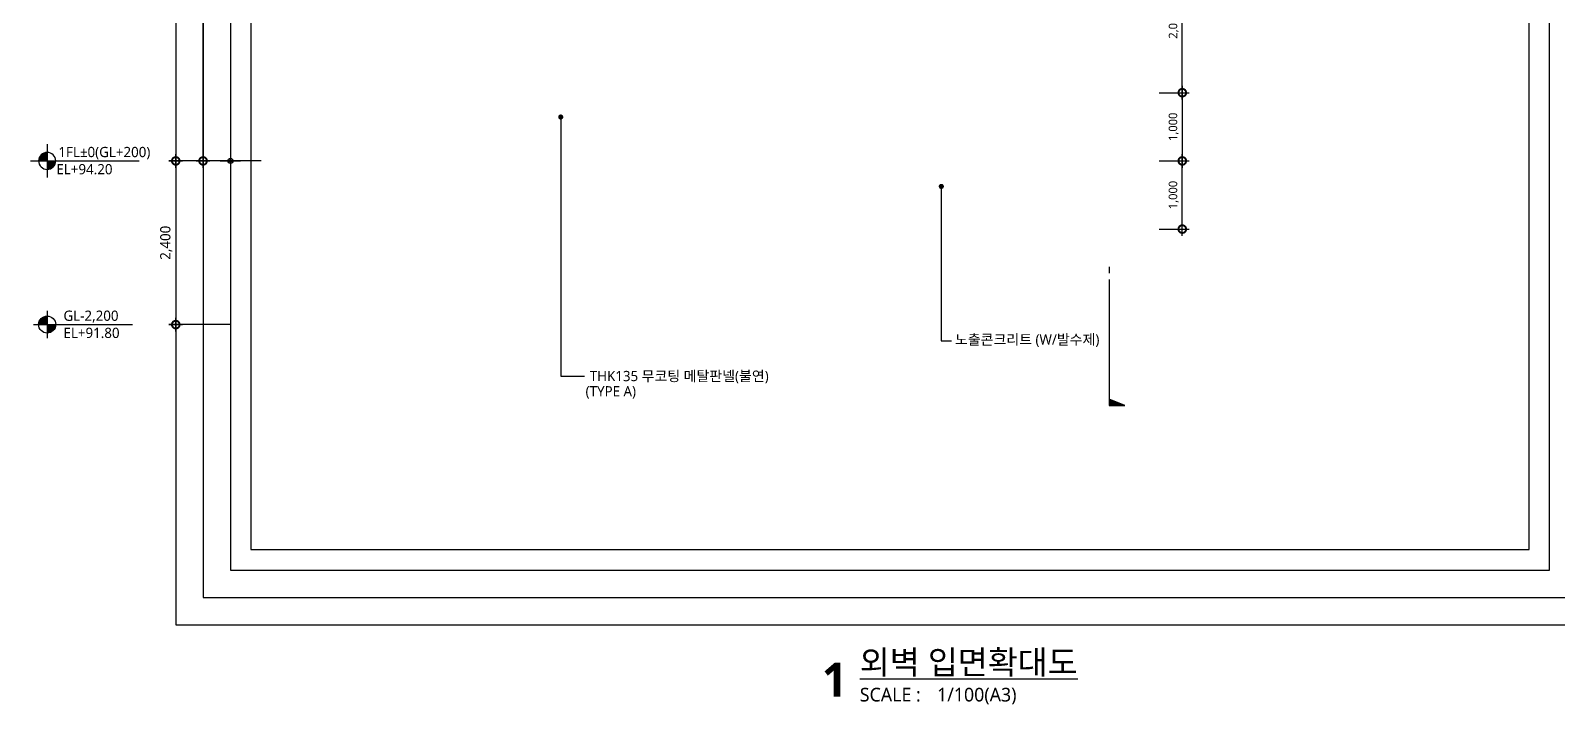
# Model space of a CAD drawing. Header units: millimetres. Extents: x 2568 to 292571, y 1285 to 27671.
# Drawn here: x 44618 to 66994, y 1285 to 11167 of the extents above; entities that cross this region are included whole.
import ezdxf
from ezdxf import colors
from ezdxf.entities.mleader import LeaderData, LeaderLine
from ezdxf.enums import TextEntityAlignment as Align
from ezdxf.math import Vec2, Vec3

# ---------------------------------------------------------------- set-up
doc = ezdxf.new("R2010")
doc.units = ezdxf.units.MM
doc.header["$LTSCALE"] = 200
doc.layers.get('DEFPOINTS').update_dxf_attribs({"color": 137})
for name, color, linetype in [('A-dim', 7, 'Continuous'), ('A-dims', 7, 'Continuous'), ('DIM-INT', 7, 'Continuous'), ('SYM', 6, 'Continuous'), ('SYM-LEAD', 6, 'Continuous'), ('SYM-LEVEL', 7, 'Continuous'), ('TAG', 6, 'Continuous'), ('TEXT', 3, 'Continuous')]:
    doc.layers.add(name, color=color, linetype=linetype)
doc.layers.add('NOPLOT', color=191, linetype='Continuous', plot=False)
doc.styles.add('$0$스타일1', font='malgun.ttf')
doc.styles.add('ARIAL', font='malgun.ttf')
doc.styles.add('T1', font='malgun.ttf')
doc.styles.add('TEXT', font='malgun.ttf')
doc.styles.add('XR-sec$0$스타일1', font='malgun.ttf')
doc.styles.add('맑은고딕', font='malgun.ttf')
doc.styles.add('스타일1', font='malgun.ttf')
doc.styles.add('스타일2', font='malgunbd.ttf')
doc.dimstyles.new('CJA', dxfattribs={"dimscale": 300, "dimtxt": 2.7, "dimasz": 1, "dimexe": 2, "dimexo": 3, "dimgap": 1, "dimtad": 1, "dimdec": 0, "dimzin": 1, "dimdsep": 46, "dimlunit": 6, "dimtxsty": '$0$스타일1', "dimblk": 'CJDOT', "dimcen": 0.09, "dimdle": 1, "dimclrd": 256, "dimclre": 256, "dimclrt": 3, "dimadec": 0, "dimazin": 0, "dimtfac": 1, "dimtdec": 0, "dimtix": 1, "dimtmove": 2, "dimatfit": 3, "dimldrblk": 'CJDOT', "dimfxl": 1, "dimtolj": 1, "dimtzin": 1, "dimarcsym": 0})
doc.dimstyles.new('DIM-QD 1', dxfattribs={"dimtxt": 3, "dimasz": 1.5, "dimexe": 1, "dimexo": 0, "dimgap": 1, "dimtad": 1, "dimdec": 3, "dimdsep": 46, "dimlunit": 6, "dimtxsty": '스타일1', "dimblk1": 'ARCHTICK', "dimblk2": 'ARCHTICK', "dimsah": 1, "dimcen": 0, "dimclrd": 256, "dimclre": 256, "dimclrt": 3, "dimazin": 2, "dimtfac": 1, "dimtdec": 3, "dimtix": 1, "dimtmove": 2, "dimatfit": 3, "dimldrblk": 'ARCHTICK', "dimfxl": 1, "dimtolj": 1, "dimtzin": 0, "dimarcsym": 0})
doc.dimstyles.new('GAUN-50', dxfattribs={"dimscale": 50, "dimtxt": 3, "dimasz": 1, "dimexe": 2, "dimexo": 3, "dimgap": 1, "dimtad": 1, "dimdec": 0, "dimzin": 1, "dimdsep": 46, "dimlunit": 6, "dimtxsty": '스타일1', "dimblk": 'GAUN-DOT', "dimcen": -2, "dimdle": 2, "dimclrd": 256, "dimclre": 256, "dimclrt": 3, "dimadec": 0, "dimazin": 0, "dimtfac": 1, "dimtdec": 0, "dimtix": 1, "dimtmove": 2, "dimatfit": 3, "dimldrblk": 'DOTSMALL', "dimfxl": 1, "dimtolj": 1, "dimtzin": 1, "dimarcsym": 0})
doc.dimstyles.new('HDA-P(N100)', dxfattribs={"dimscale": 50, "dimtxt": 3, "dimasz": 1, "dimexe": 2, "dimexo": 2, "dimgap": 1, "dimtad": 1, "dimdec": 0, "dimzin": 1, "dimdsep": 46, "dimlunit": 6, "dimtxsty": 'T1', "dimblk": 'Z_DOT', "dimcen": 1, "dimclrd": 256, "dimclrt": 3, "dimadec": 0, "dimazin": 0, "dimtfac": 1, "dimtdec": 0, "dimtix": 1, "dimtmove": 2, "dimatfit": 3, "dimldrblk": 'DOT', "dimfxl": 1, "dimtolj": 1, "dimtzin": 1, "dimarcsym": 0})

# ---------------------------------------------------------------- blocks, each defined once
blk = doc.blocks.new('GAUN-DOT')
at = {"linetype": 'ByBlock'}
for p, q in [((2, 0), (-2, 0)), ((0, -2), (0, 2))]:
    blk.add_line(p, q, dxfattribs=at)
at = {"const_width": 2.25}
blk.add_lwpolyline([(0, 0.28125, 1), (0, -0.28125, 1)], format="xyb", close=True, dxfattribs=at)
blk = doc.blocks.new('*D53')
at = {"layer": 'A-dim', "lineweight": -2, "transparency": 16777216}
for p, q in [((47946, 20355), (46646, 20355)), ((46746, 20305), (46746, 9305)), ((47946, 9255), (46646, 9255))]:
    blk.add_line(p, q, dxfattribs=at)
at = {"layer": 'DEFPOINTS', "color": 0, "transparency": 16777216}
for p in [(48096, 20355), (46746, 9255), (48096, 9255)]:
    blk.add_point(p, dxfattribs=at)
at = {"layer": 'A-dim', "lineweight": -2, "transparency": 16777216, "xscale": 50, "yscale": 50, "zscale": 50}
for p, rotation in [((46746, 20355), 90), ((46746, 9255), 270)]:
    blk.add_blockref('GAUN-DOT', p, dxfattribs=dict(at, rotation=rotation))
at = {"layer": 'A-dim', "color": 3, "transparency": 16777216, "insert": (46605, 14805), "char_height": 150, "attachment_point": 5, "rotation": 90, "style": '스타일1'}
blk.add_mtext('\\A1;11,100', dxfattribs=at)
blk = doc.blocks.new('_DotSmall')
at = {"color": 0, "linetype": 'ByBlock', "const_width": 0.5}
blk.add_lwpolyline([(-0.0625, 0, 1), (0.0625, 0, 1)], format="xyb", close=True, dxfattribs=at)
blk = doc.blocks.new('Z_DOT')
at = {"layer": 'A-dims', "color": 0}
for p, q in [((-3, 0), (3, 0)), ((0, -3), (0, 3))]:
    blk.add_line(p, q, dxfattribs=at)
for radius in [0.75, 0.375]:
    blk.add_circle((0, 0), radius, dxfattribs=at)
blk = doc.blocks.new('*D54')
at = {"layer": 'A-dim', "color": 0, "lineweight": -2, "transparency": 16777216}
for p, q in [((47996, 14755), (47446, 14755)), ((47996, 9255), (47446, 9255))]:
    blk.add_line(p, q, dxfattribs=at)
at = {"layer": 'A-dim', "lineweight": -2, "transparency": 16777216}
blk.add_line((47546, 14705), (47546, 9305), dxfattribs=at)
at = {"layer": 'DEFPOINTS', "color": 0, "transparency": 16777216}
for p in [(48096, 14755), (47546, 9255), (48096, 9255)]:
    blk.add_point(p, dxfattribs=at)
at = {"layer": 'A-dim', "lineweight": -2, "transparency": 16777216, "xscale": 50, "yscale": 50, "zscale": 50}
for p, rotation in [((47546, 14755), 90), ((47546, 9255), 270)]:
    blk.add_blockref('Z_DOT', p, dxfattribs=dict(at, rotation=rotation))
at = {"layer": 'A-dim', "color": 3, "transparency": 16777216, "insert": (47405, 12005), "char_height": 150, "attachment_point": 5, "rotation": 90, "style": 'T1'}
blk.add_mtext('\\A1;5,500', dxfattribs=at)
blk = doc.blocks.new('_DOT')
at = {"color": 0, "linetype": 'ByBlock'}
blk.add_line((-0.5, 0), (-1, 0), dxfattribs=at)
at = {"color": 0, "linetype": 'ByBlock', "const_width": 0.5}
blk.add_lwpolyline([(-0.25, 0, 1), (0.25, 0, 1)], format="xyb", close=True, dxfattribs=at)
blk = doc.blocks.new('*D55')
at = {"layer": 'A-dim', "lineweight": -2, "transparency": 16777216}
for p, q in [((47546, 9255), (46646, 9255)), ((46746, 9205), (46746, 6905)), ((47546, 6855), (46646, 6855))]:
    blk.add_line(p, q, dxfattribs=at)
at = {"layer": 'DEFPOINTS', "color": 0, "transparency": 16777216}
for p in [(47696, 9255), (46746, 6855), (47696, 6855)]:
    blk.add_point(p, dxfattribs=at)
at = {"layer": 'A-dim', "lineweight": -2, "transparency": 16777216, "xscale": 50, "yscale": 50, "zscale": 50}
for p, rotation in [((46746, 9255), 90), ((46746, 6855), 270)]:
    blk.add_blockref('GAUN-DOT', p, dxfattribs=dict(at, rotation=rotation))
at = {"layer": 'A-dim', "color": 3, "transparency": 16777216, "insert": (46606, 8055), "char_height": 150, "attachment_point": 5, "rotation": 90, "style": '스타일1'}
blk.add_mtext('\\A1;2,400', dxfattribs=at)
blk = doc.blocks.new('*D56')
at = {"layer": 'A-dim', "lineweight": -2, "transparency": 16777216}
for p, q in [((47946, 19255), (47046, 19255)), ((47146, 9305), (47146, 19205)), ((47946, 9255), (47046, 9255))]:
    blk.add_line(p, q, dxfattribs=at)
at = {"layer": 'DEFPOINTS', "color": 0, "transparency": 16777216}
for p in [(47146, 19255), (48096, 19255), (48096, 9255)]:
    blk.add_point(p, dxfattribs=at)
at = {"layer": 'A-dim', "lineweight": -2, "transparency": 16777216, "xscale": 50, "yscale": 50, "zscale": 50}
for p, rotation in [((47146, 19255), 90), ((47146, 9255), 270)]:
    blk.add_blockref('GAUN-DOT', p, dxfattribs=dict(at, rotation=rotation))
at = {"layer": 'A-dim', "color": 3, "transparency": 16777216, "insert": (47005, 14255), "char_height": 150, "attachment_point": 5, "rotation": 90, "style": '스타일1'}
blk.add_mtext('\\A1;10,000', dxfattribs=at)
blk = doc.blocks.new('dwgtitle')
at = {"layer": 'SYM', "color": 3, "style": '스타일1'}
blk.add_text('SCALE :', height=4, dxfattribs=at).set_placement((12.25, -1.4))
for tag, p, height in [('%%UTITLE', (12.25, 6.59), 7), ('1/100', (34.89, -1.4), 4)]:
    blk.add_attdef(tag, p, '', height=height, dxfattribs=at)
at = {"layer": 'SYM', "color": 6, "style": '스타일2'}
blk.add_attdef('A', text='', height=10, dxfattribs=at).set_placement((4.89, 5), align=Align.MIDDLE)
blk = doc.blocks.new('*U13')
at = {"linetype": 'ByBlock', "lineweight": -2}
h = blk.add_hatch(color=0, dxfattribs=at)
h.paths.add_polyline_path([(0, 300, 0.198912), (-212, 212), (0, 424)])
h.paths.add_polyline_path([(-212, -212), (-424, 0), (-212, 212, 0.414214)])
h.paths.add_polyline_path([(-212, -212, 0.198912), (0, -300), (0, -424)])
blk.add_hatch(color=0, dxfattribs=at).paths.add_polyline_path([(-250, -18545), (0, -18445), (0, -18545)])
at = {"color": 0, "linetype": 'ByBlock', "lineweight": -2}
blk.add_lwpolyline([(0, 300, 1), (0, -300, 1), (0, 300), (0, 424), (-424, 0), (0, -424), (0, -300), (0, -424)], format="xyb", dxfattribs=at)
for points in [[(0, -300), (0, -972)], [(0, -1072), (0, -1172)], [(0, -16329), (0, -16429)], [(0, -16529), (0, -18545), (-250, -18545), (0, -18445)]]:
    blk.add_lwpolyline(points, dxfattribs=at)
at = {"color": 6, "style": 'TEXT', "width": 0.9}
blk.add_attdef('상세번호', text='', height=225, dxfattribs=at).set_placement((0, 0), align=Align.MIDDLE_CENTER)
blk = doc.blocks.new('XR-sec$0$LEVEL1')
at = {"layer": 'SYM-LEVEL'}
h = blk.add_hatch(color=6, dxfattribs=at)
edge = h.paths.add_edge_path()
edge.add_ellipse((4.87, 0), major_axis=(1.77, 1.77), ratio=1, start_angle=405, end_angle=495)
edge.add_line((2.37, 0), (4.87, 0))
edge.add_line((4.87, 0), (4.87, 2.5))
edge = h.paths.add_edge_path()
edge.add_ellipse((4.87, 0), major_axis=(1.77, 1.77), ratio=1, start_angle=225, end_angle=315)
edge.add_line((7.37, 0), (4.87, 0))
edge.add_line((4.87, 0), (4.87, -2.5))
at = {"layer": 'SYM-LEVEL', "color": 6}
for p, q in [((4.87, 4.87), (4.87, -4.87)), ((0, 0), (9.74, 0)), ((9.07, 0), (31.8, 0))]:
    blk.add_line(p, q, dxfattribs=at)
blk.add_ellipse((4.87, 0), major_axis=(1.77, 1.77), ratio=1, start_param=5.497787, end_param=11.780972, dxfattribs=at)
at = {"layer": 'SYM-LEVEL', "color": 3, "style": 'XR-sec$0$스타일1'}
for tag, p in [('1층-바닥마감', (8.16, 1.11)), ('EL-+100', (8.16, -3.93))]:
    blk.add_attdef(tag, p, '', height=3, dxfattribs=at)
blk = doc.blocks.new('level-p&e')
at = {"layer": 'TAG', "ltscale": 0.2}
h = blk.add_hatch(color=256, dxfattribs=at)
h.paths.add_polyline_path([(0, 2.5, 0.414214), (-2.5, 0), (0, 0)])
h.paths.add_polyline_path([(2.5, 0), (0, 0), (0, -2.5, 0.414214)])
at = {"layer": 'TAG'}
for p, q in [((-4, 0), (25, 0)), ((0, 4), (0, -4))]:
    blk.add_line(p, q, dxfattribs=at)
at = {"layer": 'TAG', "ltscale": 0.2}
blk.add_circle((0, 0), 2.5, dxfattribs=at)
at = {"layer": 'TAG', "color": 3, "style": 'ARIAL'}
for tag, p in [('1층바닥마감', (4.78, 1.11)), ('EL±0', (4.78, -3.93))]:
    blk.add_attdef(tag, p, '', height=3, dxfattribs=at)
blk = doc.blocks.new('*D127')
at = {"layer": 'DEFPOINTS', "color": 0, "transparency": 16777216}
for p in [(61006, 12255), (61496, 12255), (61006, 10255)]:
    blk.add_point(p, dxfattribs=at)
at = {"layer": 'DIM-INT', "color": 7, "lineweight": -2, "transparency": 16777216}
for p, q in [((61496, 10155), (61496, 12355)), ((61156, 12255), (61596, 12255)), ((61156, 10255), (61596, 10255))]:
    blk.add_line(p, q, dxfattribs=at)
at = {"layer": 'DIM-INT', "color": 7, "lineweight": -2, "transparency": 16777216, "xscale": 225, "yscale": 225, "zscale": 225}
for p, rotation in [((61496, 12255), 90), ((61496, 10255), 270)]:
    blk.add_blockref('_DotSmall', p, dxfattribs=dict(at, rotation=rotation))
at = {"layer": 'DIM-INT', "color": 3, "transparency": 16777216, "insert": (61371, 11255), "char_height": 125, "attachment_point": 5, "rotation": 90, "style": '스타일1'}
blk.add_mtext('\\A1;2,000', dxfattribs=at)
blk = doc.blocks.new('CJDOT')
blk.add_line((-2, 0), (2, 0))
at = {"const_width": 0.5}
blk.add_lwpolyline([(-0.25, 0, 1), (0.25, 0, 1)], format="xyb", close=True, dxfattribs=at)
blk = doc.blocks.new('*D128')
at = {"layer": 'DEFPOINTS', "color": 0, "transparency": 16777216}
for p in [(61006, 10255), (61006, 9255), (61496, 9255)]:
    blk.add_point(p, dxfattribs=at)
at = {"layer": 'DIM-INT', "color": 7, "lineweight": -2, "transparency": 16777216}
for p, q in [((61496, 10355), (61496, 9155)), ((61156, 10255), (61596, 10255)), ((61156, 9255), (61596, 9255))]:
    blk.add_line(p, q, dxfattribs=at)
at = {"layer": 'DIM-INT', "color": 7, "lineweight": -2, "transparency": 16777216, "xscale": 225, "yscale": 225, "zscale": 225}
for p, rotation in [((61496, 10255), 90), ((61496, 9255), 270)]:
    blk.add_blockref('_DotSmall', p, dxfattribs=dict(at, rotation=rotation))
at = {"layer": 'DIM-INT', "color": 3, "transparency": 16777216, "insert": (61370, 9755), "char_height": 125, "attachment_point": 5, "rotation": 90, "style": '스타일1'}
blk.add_mtext('\\A1;1,000', dxfattribs=at)
blk = doc.blocks.new('*D129')
at = {"layer": 'DEFPOINTS', "color": 0, "transparency": 16777216}
for p in [(61006, 9255), (61496, 9255), (61006, 8255)]:
    blk.add_point(p, dxfattribs=at)
at = {"layer": 'DIM-INT', "color": 7, "lineweight": -2, "transparency": 16777216}
for p, q in [((61156, 9255), (61596, 9255)), ((61496, 8155), (61496, 9355)), ((61156, 8255), (61596, 8255))]:
    blk.add_line(p, q, dxfattribs=at)
at = {"layer": 'DIM-INT', "color": 7, "lineweight": -2, "transparency": 16777216, "xscale": 225, "yscale": 225, "zscale": 225}
for p, rotation in [((61496, 9255), 90), ((61496, 8255), 270)]:
    blk.add_blockref('_DotSmall', p, dxfattribs=dict(at, rotation=rotation))
at = {"layer": 'DIM-INT', "color": 3, "transparency": 16777216, "insert": (61370, 8755), "char_height": 125, "attachment_point": 5, "rotation": 90, "style": '스타일1'}
blk.add_mtext('\\A1;1,000', dxfattribs=at)
blk = doc.blocks.new('_ARCHTICK')
at = {"color": 0, "linetype": 'ByBlock', "const_width": 0.15}
blk.add_lwpolyline([(-0.5, -0.5), (0.5, 0.5)], dxfattribs=at)

msp = doc.modelspace()

# ---------------------------------------------------------------- linework, layer by layer
at = {"layer": 'NOPLOT'}
for points in [[(46745.6, 2455.2), (67679, 2455.2), (67679, 26696.5), (46745.6, 26696.5)], [(47145.6, 2855.2), (67279, 2855.2), (67279, 26296.5), (47145.6, 26296.5)], [(47545.6, 3255.2), (66879, 3255.2), (66879, 25896.5), (47545.6, 25896.5)], [(47845.6, 3555.2), (66579, 3555.2), (66579, 25596.5), (47845.6, 25596.5)]]:
    msp.add_lwpolyline(points, close=True, dxfattribs=at)

# ---------------------------------------------------------------- block references
at = {"layer": 'SYM', "xscale": 50, "yscale": 50, "zscale": 50}
msp.add_blockref('dwgtitle', (56157.5, 1399.3), dxfattribs=at).add_auto_attribs({'%%UTITLE': '%%u외벽 입면확대도', '1/100': '1/100(A3)', 'A': '1'})
at = {"layer": 'SYM-LEVEL'}
ref = msp.add_blockref('XR-sec$0$LEVEL1', (44617.7, 9255.2), dxfattribs=dict(at, xscale=50, yscale=50, zscale=50))
ref.add_attrib('EL-+100', 'EL+94.20', (44996.9, 9058.8), dxfattribs={"color": 3, "height": 150, "style": 'XR-sec$0$스타일1'})
ref.add_attrib('1층-바닥마감', '1FL%%P0(GL+200)', (45025.6, 9310.4), dxfattribs={"color": 3, "height": 150, "style": 'XR-sec$0$스타일1'})
at = {"layer": 'TAG'}
ref = msp.add_blockref('*U13', (60425.8, 22667.8), dxfattribs=dict(at, xscale=-0.916666666670472, yscale=0.916666666670472, zscale=0.916666666670472))
ref.add_attrib('상세번호', '2', dxfattribs={"layer": '0', "color": 6, "height": 206.3, "style": 'TEXT', "width": 0.9}).set_placement((60428.8, 22667.8), align=Align.MIDDLE_CENTER)
ref = msp.add_blockref('level-p&e', (44861.3, 6855.2), dxfattribs=dict(at, xscale=50, yscale=50, zscale=50))
ref.add_attrib('EL±0', 'EL+91.80', (45100.2, 6658.8), dxfattribs={"color": 3, "height": 150, "style": '맑은고딕'})
ref.add_attrib('1층바닥마감', 'GL-2,200', (45100.2, 6910.4), dxfattribs={"color": 3, "height": 150, "style": '맑은고딕'})

# ---------------------------------------------------------------- texts
at = {"layer": 'TEXT', "color": 3, "style": '스타일1'}
for s, p in [('THK135 무코팅 메탈판넬(불연)', (52812.6, 6026)), ('(TYPE A)', (52751.7, 5802.5))]:
    msp.add_text(s, height=150, dxfattribs=at).set_placement(p)

# ---------------------------------------------------------------- dimensions: what is measured, and where the dimension line sits
at = {"layer": 'A-dim'}
for base, p1, p2, angle, dimstyle, picture, middle in [((46745.6, 9255.2), (48095.6, 20355.2), (48095.6, 9255.2), 270, 'GAUN-50', '*D53', (46605.1, 14805.2)), ((47145.6, 19255.2), (48095.6, 9255.2), (48095.6, 19255.2), 90, 'GAUN-50', '*D56', (47005.1, 14255.2)), ((47545.6, 9255.2), (48095.6, 14755.2), (48095.6, 9255.2), 270, 'HDA-P(N100)', '*D54', (47405.5, 12005.2)), ((46745.6, 6855.2), (47695.6, 9255.2), (47695.6, 6855.2), 270, 'GAUN-50', '*D55', (46605.5, 8055.2))]:
    dim = msp.add_linear_dim(base=base, p1=p1, p2=p2, angle=angle, dimstyle=dimstyle, dxfattribs=at)
    dim.commit()
    dim.dimension.update_dxf_attribs({"geometry": picture, "text_midpoint": middle})
at = {"layer": 'DIM-INT'}
for base, p1, p2, angle, picture, middle in [((61495.7, 12255.2), (61006.1, 10255.2), (61006.1, 12255.2), 90, '*D127', (61370.7, 11255.2)), ((61495.7, 9255.2), (61006.1, 10255.2), (61006.1, 9255.2), 270, '*D128', (61370.3, 9755.2)), ((61495.7, 9255.2), (61006.1, 8255.2), (61006.1, 9255.2), 90, '*D129', (61370.3, 8755.2))]:
    dim = msp.add_linear_dim(base=base, p1=p1, p2=p2, angle=angle, dimstyle='CJA', override={"dimscale": 50, "dimtxt": 2.5, "dimasz": 4.5, "dimtxsty": '스타일1', "dimblk1": 'DotSmall', "dimblk2": 'DotSmall', "dimsah": 1, "dimdle": 2, "dimclrd": 7, "dimclre": 7}, dxfattribs=at)
    dim.commit()
    dim.dimension.update_dxf_attribs({"geometry": picture, "text_midpoint": middle})

# ---------------------------------------------------------------- leaders
at = {"layer": 'SYM-LEAD'}
msp.add_leader([(52387.6, 9898.6), (52387.6, 6098.6), (52737.6, 6098.6)], dimstyle='DIM-QD 1', override={"dimscale": 50, "dimasz": 1.5, "dimtad": 0, "dimclrd": 6, "dimldrblk": 'DOT'}, dxfattribs=at)
at = {"layer": 'TAG', "color": 3}
ml = msp.add_multileader_mtext('Standard', dxfattribs=at)
ml.set_content('노출콘크리트 (W/발수제)', color=3, style='맑은고딕')
ml.set_leader_properties(color=6)
ml.set_arrow_properties(name='DOT')
ml.build(insert=Vec2(0, 0))
ml.multileader.update_dxf_attribs({"dogleg_length": 3, "arrow_head_size": 75})
ctx = ml.context
ctx.base_point, ctx.char_height, ctx.arrow_head_size, ctx.landing_gap_size, ctx.plane_origin = Vec3(58114.6, 6618.9), 150, 75, 50, Vec3(57098.5, 9454.7)
notes = []
notes.append((ctx, [(0, (1, 1, 0), (57964.6, 6618.9), (1, 0), 150, [(0, [(57964.6, 8880.9)], 0, [])])]))
ctx.mtext.insert, ctx.mtext.width, ctx.mtext.flow_direction = Vec3(58164.6, 6710.9), 3010.616, 5
for ctx, leaders in notes:
    for number, flags, end, landing, length, lines in leaders:
        leader = LeaderData()
        leader.index, (leader.has_last_leader_line, leader.has_dogleg_vector, leader.attachment_direction) = number, flags
        leader.last_leader_point, leader.dogleg_vector, leader.dogleg_length = Vec3(end), Vec3(landing), length
        for number, points, colour, breaks in lines:
            line = LeaderLine()
            line.index, line.vertices, line.color, line.breaks = number, Vec3.list(points), colors.encode_raw_color(colour), breaks
            leader.lines.append(line)
        ctx.leaders.append(leader)

doc.saveas('drawing.dxf')
